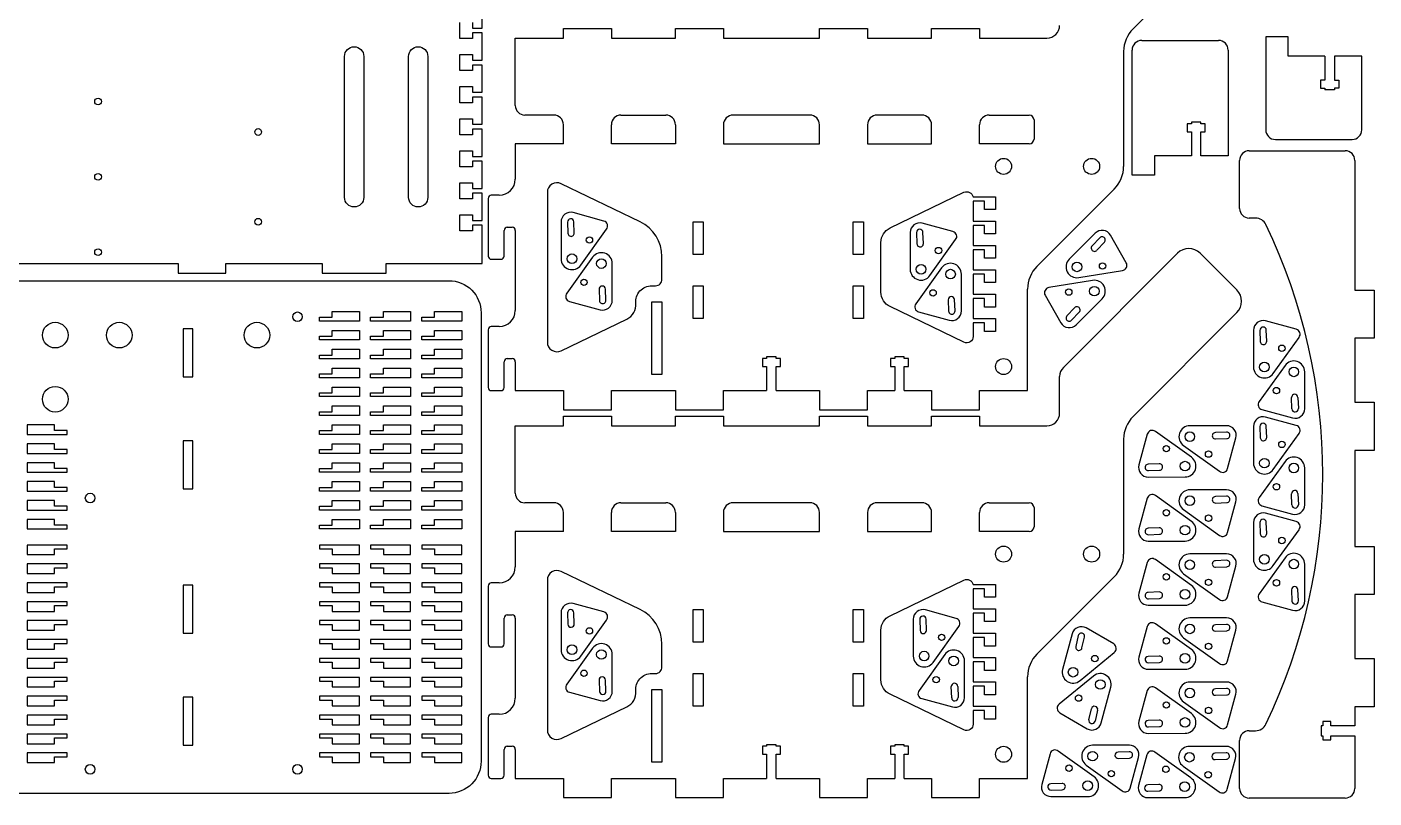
# Model space of a CAD drawing. Header units: millimetres. Extents: x 4 to 798, y 4 to 448.
# Drawn here: x 377.1 to 797.9, y 3.9 to 244.5 of the extents above; entities that cross this region are included whole.
import ezdxf

# ---------------------------------------------------------------- set-up
doc = ezdxf.new("R2010")
doc.units = ezdxf.units.MM
doc.layers.get('0').update_dxf_attribs({"linetype": 'CONTINUOUS'})

msp = doc.modelspace()

# ---------------------------------------------------------------- linework, layer by layer
for p, q in [((755, 276.36), (722.58, 243.93)), ((529.65, 220), (529.65, 241)), ((529.65, 241), (544.65, 241)), ((544.65, 241), (544.65, 244)), ((544.65, 244), (559.65, 244)), ((559.65, 244), (559.65, 241)), ((559.65, 241), (579.65, 241)), ((579.65, 241), (579.65, 244)), ((579.65, 244), (594.65, 244)), ((594.65, 244), (594.65, 241)), ((594.65, 241), (624.65, 241)), ((624.65, 241), (624.65, 244)), ((624.65, 244), (639.65, 244)), ((639.65, 244), (639.65, 241)), ((639.65, 241), (659.65, 241)), ((659.65, 241), (659.65, 244)), ((659.65, 244), (674.65, 244)), ((674.65, 244), (674.65, 241)), ((674.65, 241), (689.65, 241)), ((689.65, 241), (695.65, 241)), ((725.3, 240.29), (749.3, 240.29)), ((771.03, 241.39), (764.03, 241.39)), ((764.03, 241.39), (764.03, 212.39)), ((771.03, 235.39), (771.03, 241.39)), ((719.65, 236.86), (719.65, 201)), ((722.3, 198.29), (722.3, 237.29)), ((752.3, 237.29), (752.3, 204.29)), ((782.53, 235.39), (771.03, 235.39)), ((782.53, 235.39), (782.53, 227.89)), ((785.53, 235.39), (785.53, 227.89)), ((794.03, 235.39), (785.53, 235.39)), ((794.03, 212.39), (794.03, 235.39)), ((782.53, 227.89), (781.18, 227.89)), ((781.18, 227.89), (781.18, 225.39)), ((785.53, 227.89), (786.88, 227.89)), ((786.88, 227.89), (786.88, 225.39)), ((781.18, 225.39), (782.53, 225.39)), ((782.53, 225.39), (782.53, 224.89)), ((785.53, 224.89), (782.53, 224.89)), ((785.53, 225.39), (785.53, 224.89)), ((786.88, 225.39), (785.53, 225.39)), ((541.65, 217), (532.65, 217)), ((562.65, 217), (576.65, 217)), ((677.65, 217), (678.04, 217)), ((678.04, 217), (690.15, 217)), ((691.65, 215.5), (691.65, 209.5)), ((740.8, 214.79), (740.8, 214.29)), ((743.8, 214.79), (740.8, 214.79)), ((743.8, 214.29), (743.8, 214.79)), ((544.65, 208), (544.65, 214)), ((559.65, 211), (559.65, 214)), ((559.65, 208), (559.65, 211)), ((579.65, 214), (579.65, 211)), ((579.65, 211), (579.65, 208)), ((674.65, 208), (674.65, 214)), ((739.45, 214.29), (739.45, 211.79)), ((740.8, 214.29), (739.45, 214.29)), ((739.45, 211.79), (740.8, 211.79)), ((740.8, 211.79), (740.8, 204.29)), ((745.15, 214.29), (743.8, 214.29)), ((743.8, 211.79), (745.15, 211.79)), ((743.8, 204.29), (743.8, 211.79)), ((745.15, 211.79), (745.15, 214.29)), ((529.65, 208), (529.65, 197)), ((544.65, 208), (529.65, 208)), ((579.65, 208), (559.65, 208)), ((690.15, 208), (674.65, 208)), ((767.03, 209.39), (791.03, 209.39)), ((729.3, 204.29), (729.3, 198.29)), ((740.8, 204.29), (729.3, 204.29)), ((752.3, 204.29), (743.8, 204.29)), ((755.86, 187.86), (755.86, 202.86)), ((758.86, 205.86), (788.86, 205.86)), ((791.86, 202.86), (791.86, 162.36)), ((729.3, 198.29), (722.3, 198.29)), ((716.72, 193.93), (692.58, 169.79)), ((521.15, 191), (521.15, 173)), ((524.65, 192), (522.15, 192)), ((526.15, 173), (526.15, 181)), ((527.15, 182), (528.65, 182)), ((529.65, 181), (529.65, 156)), ((760.86, 184.86), (758.86, 184.86)), ((709.79, 176.15), (712.18, 178.71)), ((713.64, 177.35), (711.25, 174.79)), ((736.47, 173.89), (700.82, 138.24)), ((743.54, 173.89), (755, 162.43)), ((522.15, 172), (525.15, 172)), ((689.65, 131), (689.65, 162.72)), ((791.86, 162.36), (797.86, 162.36)), ((797.86, 162.36), (797.86, 147.36)), ((572.25, 136), (572.25, 158.73)), ((572.25, 158.73), (575.45, 158.73)), ((575.45, 158.73), (575.45, 136)), ((701.93, 154.32), (704.32, 156.88)), ((705.78, 155.52), (703.4, 152.96)), ((755, 155.36), (722.58, 122.93)), ((521.15, 150), (521.15, 132)), ((524.65, 151), (522.15, 151)), ((791.86, 147.36), (791.86, 127.36)), ((797.86, 147.36), (791.86, 147.36)), ((526.15, 132), (526.15, 140)), ((527.15, 141), (528.65, 141)), ((529.65, 140), (529.65, 131)), ((608.15, 141), (606.8, 141)), ((606.8, 141), (606.8, 138.5)), ((609.65, 141.5), (608.15, 141.5)), ((608.15, 141.5), (608.15, 141)), ((611.15, 141.5), (609.65, 141.5)), ((611.15, 141), (611.15, 141.5)), ((612.5, 141), (611.15, 141)), ((612.5, 138.5), (612.5, 141)), ((648.15, 141), (646.8, 141)), ((646.8, 141), (646.8, 138.5)), ((651.15, 141.5), (648.15, 141.5)), ((648.15, 141.5), (648.15, 141)), ((651.15, 141), (651.15, 141.5)), ((652.5, 141), (651.15, 141)), ((652.5, 138.5), (652.5, 141)), ((575.45, 136), (572.25, 136)), ((606.8, 138.5), (608.15, 138.5)), ((608.15, 138.5), (608.15, 131)), ((611.15, 131), (611.15, 138.5)), ((611.15, 138.5), (612.5, 138.5)), ((646.8, 138.5), (648.15, 138.5)), ((648.15, 138.5), (648.15, 131)), ((651.15, 131), (651.15, 138.5)), ((651.15, 138.5), (652.5, 138.5)), ((699.65, 124), (699.65, 135.41)), ((522.15, 131), (525.15, 131)), ((529.65, 131), (544.65, 131)), ((544.65, 131), (544.65, 125)), ((559.65, 131), (579.65, 131)), ((559.65, 125), (559.65, 131)), ((579.65, 131), (579.65, 125)), ((594.65, 131), (608.15, 131)), ((594.65, 125), (594.65, 131)), ((611.15, 131), (624.65, 131)), ((624.65, 131), (624.65, 125)), ((639.65, 131), (648.15, 131)), ((639.65, 125), (639.65, 131)), ((651.15, 131), (659.65, 131)), ((659.65, 131), (659.65, 125)), ((674.65, 131), (689.65, 131)), ((674.65, 125), (674.65, 131)), ((772.22, 125.33), (772.09, 128.83)), ((774.09, 128.9), (774.21, 125.4)), ((791.86, 127.36), (797.86, 127.36)), ((797.86, 127.36), (797.86, 112.36)), ((544.65, 125), (559.65, 125)), ((544.65, 120), (544.65, 123)), ((544.65, 123), (559.65, 123)), ((559.65, 123), (559.65, 120)), ((579.65, 125), (594.65, 125)), ((579.65, 120), (579.65, 123)), ((579.65, 123), (594.65, 123)), ((594.65, 123), (594.65, 120)), ((624.65, 125), (639.65, 125)), ((624.65, 120), (624.65, 123)), ((624.65, 123), (639.65, 123)), ((639.65, 123), (639.65, 120)), ((659.65, 125), (674.65, 125)), ((659.65, 120), (659.65, 123)), ((659.65, 123), (674.65, 123)), ((674.65, 123), (674.65, 120)), ((529.65, 99), (529.65, 120)), ((529.65, 120), (544.65, 120)), ((559.65, 120), (579.65, 120)), ((594.65, 120), (624.65, 120)), ((639.65, 120), (659.65, 120)), ((674.65, 120), (689.65, 120)), ((689.65, 120), (695.65, 120)), ((719.65, 115.86), (719.65, 80)), ((791.86, 112.36), (791.86, 82.36)), ((797.86, 112.36), (791.86, 112.36)), ((772.22, 95.33), (772.09, 98.83)), ((774.09, 98.9), (774.21, 95.4)), ((541.65, 96), (532.65, 96)), ((544.65, 87), (544.65, 93)), ((559.65, 90), (559.65, 93)), ((562.65, 96), (576.65, 96)), ((579.65, 93), (579.65, 90)), ((674.65, 87), (674.65, 93)), ((677.65, 96), (678.04, 96)), ((678.04, 96), (690.15, 96)), ((691.65, 94.5), (691.65, 88.5)), ((559.65, 87), (559.65, 90)), ((579.65, 90), (579.65, 87)), ((529.65, 87), (529.65, 76)), ((544.65, 87), (529.65, 87)), ((579.65, 87), (559.65, 87)), ((690.15, 87), (674.65, 87)), ((791.86, 82.36), (797.86, 82.36)), ((797.86, 82.36), (797.86, 67.36)), ((716.72, 72.93), (692.58, 48.79)), ((521.15, 70), (521.15, 52)), ((524.65, 71), (522.15, 71)), ((791.86, 67.36), (791.86, 47.36)), ((797.86, 67.36), (791.86, 67.36)), ((526.15, 52), (526.15, 60)), ((527.15, 61), (528.65, 61)), ((529.65, 60), (529.65, 35)), ((522.15, 51), (525.15, 51)), ((791.86, 47.36), (797.86, 47.36)), ((797.86, 47.36), (797.86, 32.36)), ((665.94, 35.13), (665.82, 38.62)), ((667.82, 38.69), (667.94, 35.2)), ((689.65, 10), (689.65, 41.72)), ((572.25, 15), (572.25, 37.73)), ((572.25, 37.73), (575.45, 37.73)), ((575.45, 37.73), (575.45, 15)), ((524.65, 30), (522.15, 30)), ((708.8, 28.31), (709.59, 31.72)), ((711.53, 31.27), (710.75, 27.86)), ((791.86, 32.36), (791.86, 26.41)), ((797.86, 32.36), (791.86, 32.36)), ((521.15, 29), (521.15, 11)), ((781.36, 26.41), (781.36, 23.31)), ((781.86, 26.41), (781.36, 26.41)), ((781.86, 27.71), (781.86, 26.41)), ((784.36, 27.71), (781.86, 27.71)), ((784.36, 26.41), (784.36, 27.71)), ((791.86, 26.41), (784.36, 26.41)), ((755.86, 6.86), (755.86, 21.86)), ((758.86, 24.86), (760.86, 24.86)), ((781.36, 23.31), (781.86, 23.31)), ((781.86, 23.31), (781.86, 22.01)), ((781.86, 22.01), (784.36, 22.01)), ((784.36, 23.31), (791.86, 23.31)), ((784.36, 22.01), (784.36, 23.31)), ((791.86, 23.31), (791.86, 6.86)), ((526.15, 11), (526.15, 19)), ((527.15, 20), (528.65, 20)), ((529.65, 19), (529.65, 10)), ((608.15, 20), (606.8, 20)), ((606.8, 20), (606.8, 17.5)), ((606.8, 17.5), (608.15, 17.5)), ((609.65, 20.5), (608.15, 20.5)), ((608.15, 20.5), (608.15, 20)), ((608.15, 17.5), (608.15, 10)), ((611.15, 20.5), (609.65, 20.5)), ((611.15, 20), (611.15, 20.5)), ((612.5, 20), (611.15, 20)), ((611.15, 10), (611.15, 17.5)), ((611.15, 17.5), (612.5, 17.5)), ((612.5, 17.5), (612.5, 20)), ((648.15, 20), (646.8, 20)), ((646.8, 20), (646.8, 17.5)), ((646.8, 17.5), (648.15, 17.5)), ((651.15, 20.5), (648.15, 20.5)), ((648.15, 20.5), (648.15, 20)), ((648.15, 17.5), (648.15, 10)), ((651.15, 20), (651.15, 20.5)), ((652.5, 20), (651.15, 20)), ((651.15, 10), (651.15, 17.5)), ((651.15, 17.5), (652.5, 17.5)), ((652.5, 17.5), (652.5, 20)), ((575.45, 15), (572.25, 15)), ((522.15, 10), (525.15, 10)), ((529.65, 10), (544.65, 10)), ((544.65, 10), (544.65, 4)), ((559.65, 10), (579.65, 10)), ((559.65, 4), (559.65, 10)), ((579.65, 10), (579.65, 4)), ((594.65, 10), (608.15, 10)), ((594.65, 4), (594.65, 10)), ((611.15, 10), (624.65, 10)), ((624.65, 10), (624.65, 4)), ((639.65, 10), (648.15, 10)), ((639.65, 4), (639.65, 10)), ((651.15, 10), (659.65, 10)), ((659.65, 10), (659.65, 4)), ((674.65, 10), (689.65, 10)), ((674.65, 4), (674.65, 10)), ((544.65, 4), (559.65, 4)), ((579.65, 4), (594.65, 4)), ((624.65, 4), (639.65, 4)), ((659.65, 4), (674.65, 4)), ((788.86, 3.86), (758.86, 3.86))]:
    msp.add_line(p, q)
for points in [[(516.27, 245.87), (516.27, 244.12), (519.27, 244.12), (519.27, 252.62)], [(374.27, 170.72), (424.37, 170.72), (424.37, 167.62), (439.27, 167.62), (439.27, 170.72), (469.37, 170.72), (469.37, 167.62), (489.27, 167.62), (489.27, 170.72), (519.27, 170.72), (519.27, 182.62), (516.27, 182.62), (516.27, 180.87), (512.27, 180.87), (512.27, 185.87), (516.27, 185.87), (516.27, 184.12), (519.27, 184.12), (519.27, 192.62), (516.27, 192.62), (516.27, 190.87), (512.27, 190.87), (512.27, 195.87), (516.27, 195.87), (516.27, 194.12), (519.27, 194.12), (519.27, 202.62), (516.27, 202.62), (516.27, 200.87), (512.27, 200.87), (512.27, 205.87), (516.27, 205.87), (516.27, 204.12), (519.27, 204.12), (519.27, 212.62), (516.27, 212.62), (516.27, 210.87), (512.27, 210.87), (512.27, 215.87), (516.27, 215.87), (516.27, 214.12), (519.27, 214.12), (519.27, 222.62), (516.27, 222.62), (516.27, 220.87), (512.27, 220.87), (512.27, 225.87), (516.27, 225.87), (516.27, 224.12), (519.27, 224.12), (519.27, 232.62), (516.27, 232.62), (516.27, 230.87), (512.27, 230.87), (512.27, 235.87), (516.27, 235.87), (516.27, 234.12), (519.27, 234.12), (519.27, 242.62), (516.27, 242.62), (516.27, 240.87), (512.27, 240.87), (512.27, 245.87)]]:
    msp.add_lwpolyline(points)
for points in [[(476.32, 191.32), (476.32, 235.32, -1), (482.32, 235.32), (482.32, 191.32, -1)], [(496.32, 191.32), (496.32, 235.32, -1), (502.32, 235.32), (502.32, 191.32, -1)], [(624.65, 208), (624.65, 214, 0.414214), (621.65, 217), (597.65, 217, 0.414214), (594.65, 214), (594.65, 211), (594.65, 208)], [(659.65, 208), (659.65, 214, 0.414214), (656.65, 217), (642.65, 217, 0.414214), (639.65, 214), (639.65, 208)], [(572.25, 163.73), (573.45, 163.73, 0.414214), (575.45, 165.73), (575.45, 172.87, 0.288166), (568.65, 183.68), (543.95, 195.57, 0.552594), (539.65, 192.87), (539.65, 146.13, 0.552594), (543.95, 143.43), (564.46, 153.3, 0.31341), (567.27, 158.27, -0.441601)], [(676.15, 190.15), (672.65, 190.15), (672.65, 183.9), (679.65, 183.9), (679.65, 179.9), (676.15, 179.9), (676.15, 182.55), (672.65, 182.55), (672.65, 176.3), (679.65, 176.3), (679.65, 172.3), (676.15, 172.3), (676.15, 174.95), (672.65, 174.95), (672.65, 168.7), (679.65, 168.7), (679.65, 164.7), (676.15, 164.7), (676.15, 167.35), (672.65, 167.35), (672.65, 161.1), (679.65, 161.1), (679.65, 157.1), (676.15, 157.1), (676.15, 159.75), (672.65, 159.75), (672.65, 153.5), (679.65, 153.5), (679.65, 149.5), (676.15, 149.5), (676.15, 152.15), (672.65, 152.15), (672.65, 147.91, -0.552594), (669.78, 146.11), (646.68, 157.23, -0.288166), (643.85, 161.73), (643.85, 177.27, -0.288166), (646.68, 181.77), (669.78, 192.89, -0.486179), (672.6, 191.5), (679.65, 191.5), (679.65, 187.5), (676.15, 187.5)], [(550.11, 170.18), (558.15, 181.41, 0.537195), (557.31, 183.94), (547.73, 186.55, 0.494316), (543.94, 183.65), (543.94, 172.16, 0.729126)], [(545.94, 183.62), (546.06, 180.12, 1), (548.06, 180.19), (547.94, 183.69, 1)], [(659.14, 166.89), (667.18, 178.12, 0.537195), (666.34, 180.65), (656.76, 183.26, 0.494316), (652.97, 180.36), (652.98, 168.87, 0.729126)], [(654.98, 180.33), (655.1, 176.83, 1), (657.1, 176.9), (656.97, 180.4, 1)], [(705.62, 166.27), (719.25, 168.52, 0.537195), (720.45, 170.91), (715.51, 179.52, 0.494316), (710.79, 180.15), (702.66, 172.03, 0.729126)], [(553.78, 172.63), (545.74, 161.4, 0.537195), (546.57, 158.87), (556.16, 156.27, 0.494316), (559.94, 159.16), (559.94, 170.65, 0.729126)], [(662.81, 169.34), (654.77, 158.11, 0.537195), (655.61, 155.58), (665.19, 152.97, 0.494316), (668.98, 155.87), (668.98, 167.36, 0.729126)], [(518.95, 155.32), (518.95, 15.32, -0.414214), (508.95, 5.32), (14.35, 5.32, -0.414214), (4.35, 15.32), (4.35, 155.32, -0.414214), (14.35, 165.32), (508.95, 165.32, -0.414214)], [(709.95, 165.41), (696.33, 163.15, 0.537195), (695.13, 160.77), (700.06, 152.15, 0.494316), (704.79, 151.52), (712.91, 159.65, 0.729126)], [(557.94, 159.2), (557.82, 162.69, 1), (555.82, 162.62), (555.94, 159.13, 1)], [(666.98, 155.9), (666.85, 159.4, 1), (664.86, 159.33), (664.98, 155.83, 1)], [(766.38, 136.38), (774.42, 147.61, 0.537195), (773.58, 150.15), (764, 152.75, 0.494316), (760.21, 149.86), (760.21, 138.36, 0.729126)], [(762.21, 149.82), (762.33, 146.32, 1), (764.33, 146.39), (764.21, 149.89, 1)], [(770.05, 138.84), (762.01, 127.61, 0.537195), (762.85, 125.08), (772.43, 122.47, 0.494316), (776.22, 125.37), (776.21, 136.86, 0.729126)], [(766.38, 106.38), (774.42, 117.61, 0.537195), (773.58, 120.15), (764, 122.75, 0.494316), (760.21, 119.86), (760.21, 108.36, 0.729126)], [(740.8, 110.21), (729.57, 118.25, 0.537195), (727.04, 117.41), (724.44, 107.83, 0.494316), (727.33, 104.04), (738.82, 104.05, 0.729126)], [(738.35, 113.88), (749.58, 105.84, 0.537195), (752.11, 106.68), (754.72, 116.26, 0.494316), (751.82, 120.05), (740.33, 120.05, 0.729126)], [(751.79, 118.05), (748.29, 117.92, 1), (748.36, 115.93), (751.86, 116.05, 1)], [(762.21, 119.82), (762.33, 116.32, 1), (764.33, 116.39), (764.21, 119.89, 1)], [(770.05, 108.84), (762.01, 97.61, 0.537195), (762.85, 95.08), (772.43, 92.47, 0.494316), (776.22, 95.37), (776.21, 106.86, 0.729126)], [(727.37, 106.05), (730.86, 106.17, 1), (730.79, 108.17), (727.3, 108.04, 1)], [(740.8, 90.21), (729.57, 98.25, 0.537195), (727.04, 97.41), (724.44, 87.83, 0.494316), (727.33, 84.04), (738.82, 84.05, 0.729126)], [(738.35, 93.88), (749.58, 85.84, 0.537195), (752.11, 86.68), (754.72, 96.26, 0.494316), (751.82, 100.05), (740.33, 100.05, 0.729126)], [(751.79, 98.05), (748.29, 97.92, 1), (748.36, 95.93), (751.86, 96.05, 1)], [(624.65, 87), (624.65, 93, 0.414214), (621.65, 96), (597.65, 96, 0.414214), (594.65, 93), (594.65, 90), (594.65, 87)], [(659.65, 87), (659.65, 93, 0.414214), (656.65, 96), (642.65, 96, 0.414214), (639.65, 93), (639.65, 87)], [(766.38, 76.38), (774.42, 87.61, 0.537195), (773.58, 90.15), (764, 92.75, 0.494316), (760.21, 89.86), (760.21, 78.36, 0.729126)], [(762.21, 89.82), (762.33, 86.32, 1), (764.33, 86.39), (764.21, 89.89, 1)], [(727.37, 86.05), (730.86, 86.17, 1), (730.79, 88.17), (727.3, 88.04, 1)], [(738.35, 73.88), (749.58, 65.84, 0.537195), (752.11, 66.68), (754.72, 76.26, 0.494316), (751.82, 80.05), (740.33, 80.05, 0.729126)], [(770.05, 78.84), (762.01, 67.61, 0.537195), (762.85, 65.08), (772.43, 62.47, 0.494316), (776.22, 65.37), (776.21, 76.86, 0.729126)], [(740.8, 70.21), (729.57, 78.25, 0.537195), (727.04, 77.41), (724.44, 67.83, 0.494316), (727.33, 64.04), (738.82, 64.05, 0.729126)], [(751.79, 78.05), (748.29, 77.92, 1), (748.36, 75.93), (751.86, 76.05, 1)], [(572.25, 42.73), (573.45, 42.73, 0.414214), (575.45, 44.73), (575.45, 51.87, 0.288166), (568.65, 62.68), (543.95, 74.57, 0.552594), (539.65, 71.87), (539.65, 25.13, 0.552594), (543.95, 22.43), (564.46, 32.3, 0.31341), (567.27, 37.27, -0.441601)], [(676.15, 69.15), (672.65, 69.15), (672.65, 62.9), (679.65, 62.9), (679.65, 58.9), (676.15, 58.9), (676.15, 61.55), (672.65, 61.55), (672.65, 55.3), (679.65, 55.3), (679.65, 51.3), (676.15, 51.3), (676.15, 53.95), (672.65, 53.95), (672.65, 47.7), (679.65, 47.7), (679.65, 43.7), (676.15, 43.7), (676.15, 46.35), (672.65, 46.35), (672.65, 40.1), (679.65, 40.1), (679.65, 36.1), (676.15, 36.1), (676.15, 38.75), (672.65, 38.75), (672.65, 32.5), (679.65, 32.5), (679.65, 28.5), (676.15, 28.5), (676.15, 31.15), (672.65, 31.15), (672.65, 26.91, -0.552594), (669.78, 25.11), (646.68, 36.23, -0.288166), (643.85, 40.73), (643.85, 56.27, -0.288166), (646.68, 60.77), (669.78, 71.89, -0.486179), (672.6, 70.5), (679.65, 70.5), (679.65, 66.5), (676.15, 66.5)], [(727.37, 66.05), (730.86, 66.17, 1), (730.79, 68.17), (727.3, 68.04, 1)], [(774.21, 65.4), (774.09, 68.9, 1), (772.09, 68.83), (772.22, 65.33, 1)], [(550.11, 48.18), (558.15, 59.41, 0.537195), (557.31, 61.94), (547.73, 64.55, 0.494316), (543.94, 61.65), (543.94, 50.16, 0.729126)], [(545.94, 61.62), (546.06, 58.12, 1), (548.06, 58.19), (547.94, 61.69, 1)], [(660.11, 46.18), (668.15, 57.41, 0.537195), (667.31, 59.94), (657.73, 62.55, 0.494316), (653.94, 59.65), (653.94, 48.16, 0.729126)], [(655.94, 59.62), (656.06, 56.12, 1), (658.06, 56.19), (657.94, 59.69, 1)], [(738.35, 53.88), (749.58, 45.84, 0.537195), (752.11, 46.68), (754.72, 56.26, 0.494316), (751.82, 60.05), (740.33, 60.05, 0.729126)], [(706.02, 40.5), (716.69, 49.27, 0.537195), (716.54, 51.93), (707.96, 56.93, 0.494316), (703.55, 55.11), (700.58, 44.01, 0.729126)], [(705.48, 54.56), (704.69, 51.15, 1), (706.64, 50.7), (707.42, 54.11, 1)], [(740.8, 50.21), (729.57, 58.25, 0.537195), (727.04, 57.41), (724.44, 47.83, 0.494316), (727.33, 44.04), (738.82, 44.05, 0.729126)], [(751.79, 58.05), (748.29, 57.92, 1), (748.36, 55.93), (751.86, 56.05, 1)], [(553.78, 50.63), (545.74, 39.4, 0.537195), (546.57, 36.87), (556.16, 34.27, 0.494316), (559.94, 37.16), (559.94, 48.65, 0.729126)], [(663.78, 48.63), (655.74, 37.4, 0.537195), (656.57, 34.87), (666.16, 32.27, 0.494316), (669.94, 35.16), (669.94, 46.65, 0.729126)], [(727.37, 46.05), (730.86, 46.17, 1), (730.79, 48.17), (727.3, 48.04, 1)], [(710.2, 41.92), (699.53, 33.15, 0.537195), (699.68, 30.49), (708.26, 25.49, 0.494316), (712.67, 27.31), (715.64, 38.41, 0.729126)], [(557.94, 37.2), (557.82, 40.69, 1), (555.82, 40.62), (555.94, 37.13, 1)], [(740.8, 30.21), (729.57, 38.25, 0.537195), (727.04, 37.41), (724.44, 27.83, 0.494316), (727.33, 24.04), (738.82, 24.05, 0.729126)], [(738.35, 33.88), (749.58, 25.84, 0.537195), (752.11, 26.68), (754.72, 36.26, 0.494316), (751.82, 40.05), (740.33, 40.05, 0.729126)], [(751.79, 38.05), (748.29, 37.92, 1), (748.36, 35.93), (751.86, 36.05, 1)], [(727.37, 26.05), (730.86, 26.17, 1), (730.79, 28.17), (727.3, 28.04, 1)], [(710.42, 10.48), (699.19, 18.53, 0.537195), (696.66, 17.69), (694.05, 8.11, 0.494316), (696.95, 4.32), (708.44, 4.32, 0.729126)], [(707.97, 14.16), (719.2, 6.11, 0.537195), (721.73, 6.95), (724.34, 16.53, 0.494316), (721.44, 20.32), (709.95, 20.32, 0.729126)], [(721.41, 18.32), (717.91, 18.2, 1), (717.98, 16.2), (721.48, 16.32, 1)], [(740.67, 10.15), (729.44, 18.19, 0.537195), (726.91, 17.35), (724.31, 7.77, 0.494316), (727.2, 3.98), (738.69, 3.99, 0.729126)], [(738.22, 13.82), (749.45, 5.78, 0.537195), (751.98, 6.62), (754.59, 16.2, 0.494316), (751.69, 19.99), (740.2, 19.99, 0.729126)], [(751.66, 17.99), (748.16, 17.86, 1), (748.23, 15.87), (751.73, 15.99, 1)], [(696.98, 6.32), (700.48, 6.44, 1), (700.41, 8.44), (696.91, 8.32, 1)], [(727.24, 5.98), (730.73, 6.11, 1), (730.66, 8.11), (727.17, 7.98, 1)]]:
    msp.add_lwpolyline(points, format="xyb", close=True)
for points in [[(588.35, 173.48), (585.15, 173.48), (585.15, 183.68), (588.35, 183.68)], [(638.35, 173.48), (635.15, 173.48), (635.15, 183.68), (638.35, 183.68)], [(585.15, 153.48), (585.15, 163.68), (588.35, 163.68), (588.35, 153.48)], [(638.35, 163.68), (638.35, 153.48), (635.15, 153.48), (635.15, 163.68)], [(472.45, 155.72), (480.95, 155.72), (480.95, 152.72), (468.45, 152.72), (468.45, 153.92), (472.45, 153.92)], [(488.45, 155.72), (496.95, 155.72), (496.95, 152.72), (484.45, 152.72), (484.45, 153.92), (488.45, 153.92)], [(504.45, 155.72), (512.95, 155.72), (512.95, 152.72), (500.45, 152.72), (500.45, 153.92), (504.45, 153.92)], [(425.95, 150.32), (425.95, 135.32), (428.95, 135.32), (428.95, 150.32)], [(472.45, 149.82), (480.95, 149.82), (480.95, 146.82), (468.45, 146.82), (468.45, 148.02), (472.45, 148.02)], [(488.45, 149.82), (496.95, 149.82), (496.95, 146.82), (484.45, 146.82), (484.45, 148.02), (488.45, 148.02)], [(504.45, 149.82), (512.95, 149.82), (512.95, 146.82), (500.45, 146.82), (500.45, 148.02), (504.45, 148.02)], [(472.45, 143.92), (480.95, 143.92), (480.95, 140.92), (468.45, 140.92), (468.45, 142.12), (472.45, 142.12)], [(488.45, 143.92), (496.95, 143.92), (496.95, 140.92), (484.45, 140.92), (484.45, 142.12), (488.45, 142.12)], [(504.45, 143.92), (512.95, 143.92), (512.95, 140.92), (500.45, 140.92), (500.45, 142.12), (504.45, 142.12)], [(472.45, 138.02), (480.95, 138.02), (480.95, 135.02), (468.45, 135.02), (468.45, 136.22), (472.45, 136.22)], [(488.45, 138.02), (496.95, 138.02), (496.95, 135.02), (484.45, 135.02), (484.45, 136.22), (488.45, 136.22)], [(504.45, 138.02), (512.95, 138.02), (512.95, 135.02), (500.45, 135.02), (500.45, 136.22), (504.45, 136.22)], [(472.45, 132.12), (480.95, 132.12), (480.95, 129.12), (468.45, 129.12), (468.45, 130.32), (472.45, 130.32)], [(488.45, 132.12), (496.95, 132.12), (496.95, 129.12), (484.45, 129.12), (484.45, 130.32), (488.45, 130.32)], [(504.45, 132.12), (512.95, 132.12), (512.95, 129.12), (500.45, 129.12), (500.45, 130.32), (504.45, 130.32)], [(472.45, 126.22), (480.95, 126.22), (480.95, 123.22), (468.45, 123.22), (468.45, 124.42), (472.45, 124.42)], [(488.45, 126.22), (496.95, 126.22), (496.95, 123.22), (484.45, 123.22), (484.45, 124.42), (488.45, 124.42)], [(504.45, 126.22), (512.95, 126.22), (512.95, 123.22), (500.45, 123.22), (500.45, 124.42), (504.45, 124.42)], [(377.18, 120.32), (377.18, 117.32), (389.68, 117.32), (389.68, 118.52), (385.68, 118.52), (385.68, 120.32)], [(472.45, 120.32), (480.95, 120.32), (480.95, 117.32), (468.45, 117.32), (468.45, 118.52), (472.45, 118.52)], [(488.45, 120.32), (496.95, 120.32), (496.95, 117.32), (484.45, 117.32), (484.45, 118.52), (488.45, 118.52)], [(504.45, 120.32), (512.95, 120.32), (512.95, 117.32), (500.45, 117.32), (500.45, 118.52), (504.45, 118.52)], [(377.18, 114.42), (377.18, 111.42), (389.68, 111.42), (389.68, 112.62), (385.68, 112.62), (385.68, 114.42)], [(425.95, 115.32), (425.95, 100.32), (428.95, 100.32), (428.95, 115.32)], [(472.45, 114.42), (480.95, 114.42), (480.95, 111.42), (468.45, 111.42), (468.45, 112.62), (472.45, 112.62)], [(488.45, 114.42), (496.95, 114.42), (496.95, 111.42), (484.45, 111.42), (484.45, 112.62), (488.45, 112.62)], [(504.45, 114.42), (512.95, 114.42), (512.95, 111.42), (500.45, 111.42), (500.45, 112.62), (504.45, 112.62)], [(377.18, 108.52), (377.18, 105.52), (389.68, 105.52), (389.68, 106.72), (385.68, 106.72), (385.68, 108.52)], [(472.45, 108.52), (480.95, 108.52), (480.95, 105.52), (468.45, 105.52), (468.45, 106.72), (472.45, 106.72)], [(488.45, 108.52), (496.95, 108.52), (496.95, 105.52), (484.45, 105.52), (484.45, 106.72), (488.45, 106.72)], [(504.45, 108.52), (512.95, 108.52), (512.95, 105.52), (500.45, 105.52), (500.45, 106.72), (504.45, 106.72)], [(377.18, 102.62), (377.18, 99.62), (389.68, 99.62), (389.68, 100.82), (385.68, 100.82), (385.68, 102.62)], [(472.45, 102.62), (480.95, 102.62), (480.95, 99.62), (468.45, 99.62), (468.45, 100.82), (472.45, 100.82)], [(488.45, 102.62), (496.95, 102.62), (496.95, 99.62), (484.45, 99.62), (484.45, 100.82), (488.45, 100.82)], [(504.45, 102.62), (512.95, 102.62), (512.95, 99.62), (500.45, 99.62), (500.45, 100.82), (504.45, 100.82)], [(377.18, 96.72), (377.18, 93.72), (389.68, 93.72), (389.68, 94.92), (385.68, 94.92), (385.68, 96.72)], [(472.45, 96.72), (480.95, 96.72), (480.95, 93.72), (468.45, 93.72), (468.45, 94.92), (472.45, 94.92)], [(488.45, 96.72), (496.95, 96.72), (496.95, 93.72), (484.45, 93.72), (484.45, 94.92), (488.45, 94.92)], [(504.45, 96.72), (512.95, 96.72), (512.95, 93.72), (500.45, 93.72), (500.45, 94.92), (504.45, 94.92)], [(377.18, 90.82), (377.18, 87.82), (389.68, 87.82), (389.68, 89.02), (385.68, 89.02), (385.68, 90.82)], [(472.45, 90.82), (480.95, 90.82), (480.95, 87.82), (468.45, 87.82), (468.45, 89.02), (472.45, 89.02)], [(488.45, 90.82), (496.95, 90.82), (496.95, 87.82), (484.45, 87.82), (484.45, 89.02), (488.45, 89.02)], [(504.45, 90.82), (512.95, 90.82), (512.95, 87.82), (500.45, 87.82), (500.45, 89.02), (504.45, 89.02)], [(389.68, 81.62), (389.68, 82.82), (377.18, 82.82), (377.18, 79.82), (385.68, 79.82), (385.68, 81.62)], [(472.45, 79.82), (480.95, 79.82), (480.95, 82.82), (468.45, 82.82), (468.45, 81.62), (472.45, 81.62)], [(488.45, 79.82), (496.95, 79.82), (496.95, 82.82), (484.45, 82.82), (484.45, 81.62), (488.45, 81.62)], [(504.45, 79.82), (512.95, 79.82), (512.95, 82.82), (500.45, 82.82), (500.45, 81.62), (504.45, 81.62)], [(389.68, 75.72), (389.68, 76.92), (377.18, 76.92), (377.18, 73.92), (385.68, 73.92), (385.68, 75.72)], [(472.45, 73.92), (480.95, 73.92), (480.95, 76.92), (468.45, 76.92), (468.45, 75.72), (472.45, 75.72)], [(488.45, 73.92), (496.95, 73.92), (496.95, 76.92), (484.45, 76.92), (484.45, 75.72), (488.45, 75.72)], [(504.45, 73.92), (512.95, 73.92), (512.95, 76.92), (500.45, 76.92), (500.45, 75.72), (504.45, 75.72)], [(389.68, 69.82), (389.68, 71.02), (377.18, 71.02), (377.18, 68.02), (385.68, 68.02), (385.68, 69.82)], [(425.95, 70.32), (425.95, 55.32), (428.95, 55.32), (428.95, 70.32)], [(472.45, 68.02), (480.95, 68.02), (480.95, 71.02), (468.45, 71.02), (468.45, 69.82), (472.45, 69.82)], [(488.45, 68.02), (496.95, 68.02), (496.95, 71.02), (484.45, 71.02), (484.45, 69.82), (488.45, 69.82)], [(504.45, 68.02), (512.95, 68.02), (512.95, 71.02), (500.45, 71.02), (500.45, 69.82), (504.45, 69.82)], [(389.68, 63.92), (389.68, 65.12), (377.18, 65.12), (377.18, 62.12), (385.68, 62.12), (385.68, 63.92)], [(472.45, 62.12), (480.95, 62.12), (480.95, 65.12), (468.45, 65.12), (468.45, 63.92), (472.45, 63.92)], [(488.45, 62.12), (496.95, 62.12), (496.95, 65.12), (484.45, 65.12), (484.45, 63.92), (488.45, 63.92)], [(504.45, 62.12), (512.95, 62.12), (512.95, 65.12), (500.45, 65.12), (500.45, 63.92), (504.45, 63.92)], [(389.68, 58.02), (389.68, 59.22), (377.18, 59.22), (377.18, 56.22), (385.68, 56.22), (385.68, 58.02)], [(472.45, 56.22), (480.95, 56.22), (480.95, 59.22), (468.45, 59.22), (468.45, 58.02), (472.45, 58.02)], [(488.45, 56.22), (496.95, 56.22), (496.95, 59.22), (484.45, 59.22), (484.45, 58.02), (488.45, 58.02)], [(504.45, 56.22), (512.95, 56.22), (512.95, 59.22), (500.45, 59.22), (500.45, 58.02), (504.45, 58.02)], [(588.35, 52.48), (585.15, 52.48), (585.15, 62.68), (588.35, 62.68)], [(638.35, 52.48), (635.15, 52.48), (635.15, 62.68), (638.35, 62.68)], [(389.68, 52.12), (389.68, 53.32), (377.18, 53.32), (377.18, 50.32), (385.68, 50.32), (385.68, 52.12)], [(472.45, 50.32), (480.95, 50.32), (480.95, 53.32), (468.45, 53.32), (468.45, 52.12), (472.45, 52.12)], [(488.45, 50.32), (496.95, 50.32), (496.95, 53.32), (484.45, 53.32), (484.45, 52.12), (488.45, 52.12)], [(504.45, 50.32), (512.95, 50.32), (512.95, 53.32), (500.45, 53.32), (500.45, 52.12), (504.45, 52.12)], [(389.68, 46.22), (389.68, 47.42), (377.18, 47.42), (377.18, 44.42), (385.68, 44.42), (385.68, 46.22)], [(472.45, 44.42), (480.95, 44.42), (480.95, 47.42), (468.45, 47.42), (468.45, 46.22), (472.45, 46.22)], [(488.45, 44.42), (496.95, 44.42), (496.95, 47.42), (484.45, 47.42), (484.45, 46.22), (488.45, 46.22)], [(504.45, 44.42), (512.95, 44.42), (512.95, 47.42), (500.45, 47.42), (500.45, 46.22), (504.45, 46.22)], [(585.15, 32.48), (585.15, 42.68), (588.35, 42.68), (588.35, 32.48)], [(638.35, 42.68), (638.35, 32.48), (635.15, 32.48), (635.15, 42.68)], [(389.68, 40.32), (389.68, 41.52), (377.18, 41.52), (377.18, 38.52), (385.68, 38.52), (385.68, 40.32)], [(472.45, 38.52), (480.95, 38.52), (480.95, 41.52), (468.45, 41.52), (468.45, 40.32), (472.45, 40.32)], [(488.45, 38.52), (496.95, 38.52), (496.95, 41.52), (484.45, 41.52), (484.45, 40.32), (488.45, 40.32)], [(504.45, 38.52), (512.95, 38.52), (512.95, 41.52), (500.45, 41.52), (500.45, 40.32), (504.45, 40.32)], [(389.68, 34.42), (389.68, 35.62), (377.18, 35.62), (377.18, 32.62), (385.68, 32.62), (385.68, 34.42)], [(425.95, 35.32), (425.95, 20.32), (428.95, 20.32), (428.95, 35.32)], [(472.45, 32.62), (480.95, 32.62), (480.95, 35.62), (468.45, 35.62), (468.45, 34.42), (472.45, 34.42)], [(488.45, 32.62), (496.95, 32.62), (496.95, 35.62), (484.45, 35.62), (484.45, 34.42), (488.45, 34.42)], [(504.45, 32.62), (512.95, 32.62), (512.95, 35.62), (500.45, 35.62), (500.45, 34.42), (504.45, 34.42)], [(389.68, 28.52), (389.68, 29.72), (377.18, 29.72), (377.18, 26.72), (385.68, 26.72), (385.68, 28.52)], [(472.45, 26.72), (480.95, 26.72), (480.95, 29.72), (468.45, 29.72), (468.45, 28.52), (472.45, 28.52)], [(488.45, 26.72), (496.95, 26.72), (496.95, 29.72), (484.45, 29.72), (484.45, 28.52), (488.45, 28.52)], [(504.45, 26.72), (512.95, 26.72), (512.95, 29.72), (500.45, 29.72), (500.45, 28.52), (504.45, 28.52)], [(389.68, 22.62), (389.68, 23.82), (377.18, 23.82), (377.18, 20.82), (385.68, 20.82), (385.68, 22.62)], [(472.45, 20.82), (480.95, 20.82), (480.95, 23.82), (468.45, 23.82), (468.45, 22.62), (472.45, 22.62)], [(488.45, 20.82), (496.95, 20.82), (496.95, 23.82), (484.45, 23.82), (484.45, 22.62), (488.45, 22.62)], [(504.45, 20.82), (512.95, 20.82), (512.95, 23.82), (500.45, 23.82), (500.45, 22.62), (504.45, 22.62)], [(389.68, 16.72), (389.68, 17.92), (377.18, 17.92), (377.18, 14.92), (385.68, 14.92), (385.68, 16.72)], [(472.45, 14.92), (480.95, 14.92), (480.95, 17.92), (468.45, 17.92), (468.45, 16.72), (472.45, 16.72)], [(488.45, 14.92), (496.95, 14.92), (496.95, 17.92), (484.45, 17.92), (484.45, 16.72), (488.45, 16.72)], [(504.45, 14.92), (512.95, 14.92), (512.95, 17.92), (500.45, 17.92), (500.45, 16.72), (504.45, 16.72)]]:
    msp.add_lwpolyline(points, close=True)
for centre, radius in [((399.32, 221.22), 1.05), ((449.32, 211.72), 1.05), ((682.15, 201), 2.5), ((709.65, 201), 2.5), ((399.32, 197.72), 1.05), ((449.32, 183.72), 1.05), ((552.8, 178.01), 1), ((399.32, 174.22), 1.05), ((547.34, 172.16), 1.5), ((661.83, 174.72), 1), ((556.54, 170.65), 1.5), ((656.38, 168.87), 1.5), ((665.58, 167.36), 1.5), ((705.07, 169.62), 1.5), ((713.06, 169.9), 1), ((551.09, 164.8), 1), ((660.12, 161.51), 1), ((702.51, 161.77), 1), ((710.51, 162.05), 1.5), ((385.95, 148.32), 4), ((405.95, 148.32), 4), ((448.95, 148.32), 4), ((461.62, 154.05), 1.5), ((769.07, 144.22), 1), ((682.15, 138.5), 2.5), ((763.61, 138.36), 1.5), ((772.81, 136.86), 1.5), ((385.95, 128.32), 4), ((767.36, 131.01), 1), ((740.33, 116.65), 1.5), ((732.97, 112.9), 1), ((769.07, 114.22), 1), ((746.18, 111.19), 1), ((763.61, 108.36), 1.5), ((738.82, 107.45), 1.5), ((772.81, 106.86), 1.5), ((767.36, 101.01), 1), ((396.85, 97.47), 1.5), ((740.33, 96.65), 1.5), ((732.97, 92.9), 1), ((738.82, 87.45), 1.5), ((746.18, 91.19), 1), ((769.07, 84.22), 1), ((682.15, 80), 2.5), ((709.65, 80), 2.5), ((740.33, 76.65), 1.5), ((763.61, 78.36), 1.5), ((772.81, 76.86), 1.5), ((732.97, 72.9), 1), ((746.18, 71.19), 1), ((767.36, 71.01), 1), ((738.82, 67.45), 1.5), ((552.8, 56.01), 1), ((662.8, 54.01), 1), ((740.33, 56.65), 1.5), ((547.34, 50.16), 1.5), ((732.97, 52.9), 1), ((746.18, 51.19), 1), ((556.54, 48.65), 1.5), ((657.34, 48.16), 1.5), ((666.54, 46.65), 1.5), ((710.65, 47.37), 1), ((738.82, 47.45), 1.5), ((551.09, 42.8), 1), ((703.86, 43.13), 1.5), ((661.09, 40.8), 1), ((712.36, 39.29), 1.5), ((740.33, 36.65), 1.5), ((705.58, 35.05), 1), ((732.97, 32.9), 1), ((746.18, 31.19), 1), ((738.82, 27.45), 1.5), ((682.15, 17.5), 2.5), ((709.95, 16.92), 1.5), ((740.2, 16.59), 1.5), ((396.85, 12.82), 1.5), ((461.62, 12.82), 1.5), ((702.59, 13.18), 1), ((732.84, 12.84), 1), ((708.44, 7.72), 1.5), ((715.8, 11.46), 1), ((738.69, 7.39), 1.5), ((746.05, 11.13), 1)]:
    msp.add_circle(centre, radius)
for centre, radius, start, end in [((695.65, 245), 4, 270, 360), ((729.65, 236.86), 10, 135, 180), ((725.3, 237.29), 3, 90, 180), ((749.3, 237.29), 3, 0, 90), ((532.65, 220), 3, 180, 270), ((541.65, 214), 3, 0, 90), ((562.65, 214), 3, 90, 180), ((576.65, 214), 3, 0, 90), ((677.65, 214), 3, 90, 180), ((690.15, 215.5), 1.5, 0, 90), ((767.03, 212.39), 3, 180, 270), ((791.03, 212.39), 3, 270, 360), ((690.15, 209.5), 1.5, -90, 0), ((758.86, 202.86), 3, 90, 180), ((788.86, 202.86), 3, 0, 90), ((709.65, 201), 10, -45, 0), ((524.65, 197), 5, -90, 0), ((522.15, 191), 1, 90, 180), ((758.86, 187.86), 3, 180, 270), ((527.15, 181), 1, 90, 180), ((528.65, 181), 1, 0, 90), ((760.86, 181.26), 3.59, 25.6659, 90), ((601.86, 104.86), 180, -25.6659, 25.6659), ((712.91, 178.03), 1, -43, 137), ((522.15, 173), 1, 180, 270), ((525.15, 173), 1, -90, 0), ((710.52, 175.47), 1, 137, 317), ((740, 170.36), 5, 45, 135), ((699.65, 162.72), 10, 135, 180), ((751.47, 158.89), 5, -45, 45), ((524.65, 156), 5, -90, 0), ((705.05, 156.2), 1, -43, 137), ((702.66, 153.64), 1, 137, 317), ((522.15, 150), 1, 90, 180), ((527.15, 140), 1, 90, 180), ((528.65, 140), 1, 0, 90), ((703.65, 135.41), 4, 135, 180), ((522.15, 132), 1, 180, 270), ((525.15, 132), 1, -90, 0), ((773.09, 128.86), 1, 2, 182), ((695.65, 124), 4, 270, 360), ((729.65, 115.86), 10, 135, 180), ((773.22, 125.37), 1, -178, 2), ((532.65, 99), 3, 180, 270), ((773.09, 98.86), 1, 2, 182), ((541.65, 93), 3, 0, 90), ((562.65, 93), 3, 90, 180), ((576.65, 93), 3, 0, 90), ((677.65, 93), 3, 90, 180), ((690.15, 94.5), 1.5, 0, 90), ((773.22, 95.37), 1, -178, 2), ((690.15, 88.5), 1.5, 270, 360), ((709.65, 80), 10, -45, 0), ((524.65, 76), 5, -90, 0), ((522.15, 70), 1, 90, 180), ((527.15, 60), 1, 90, 180), ((528.65, 60), 1, 0, 90), ((522.15, 52), 1, 180, 270), ((525.15, 52), 1, -90, 0), ((699.65, 41.72), 10, 135, 180), ((666.82, 38.66), 1, 2, 182), ((524.65, 35), 5, -90, 0), ((666.94, 35.16), 1, -178, 2), ((522.15, 29), 1, 90, 180), ((710.56, 31.5), 1, -13, 167), ((709.77, 28.09), 1, 167, 347), ((760.86, 28.45), 3.59, 270, 334.3341), ((758.86, 21.86), 3, 90, 180), ((527.15, 19), 1, 90, 180), ((528.65, 19), 1, 0, 90), ((522.15, 11), 1, 180, 270), ((525.15, 11), 1, -90, 0), ((758.86, 6.86), 3, 180, 270), ((788.86, 6.86), 3, 270, 360)]:
    msp.add_arc(centre, radius, start, end)

doc.saveas('drawing.dxf')
